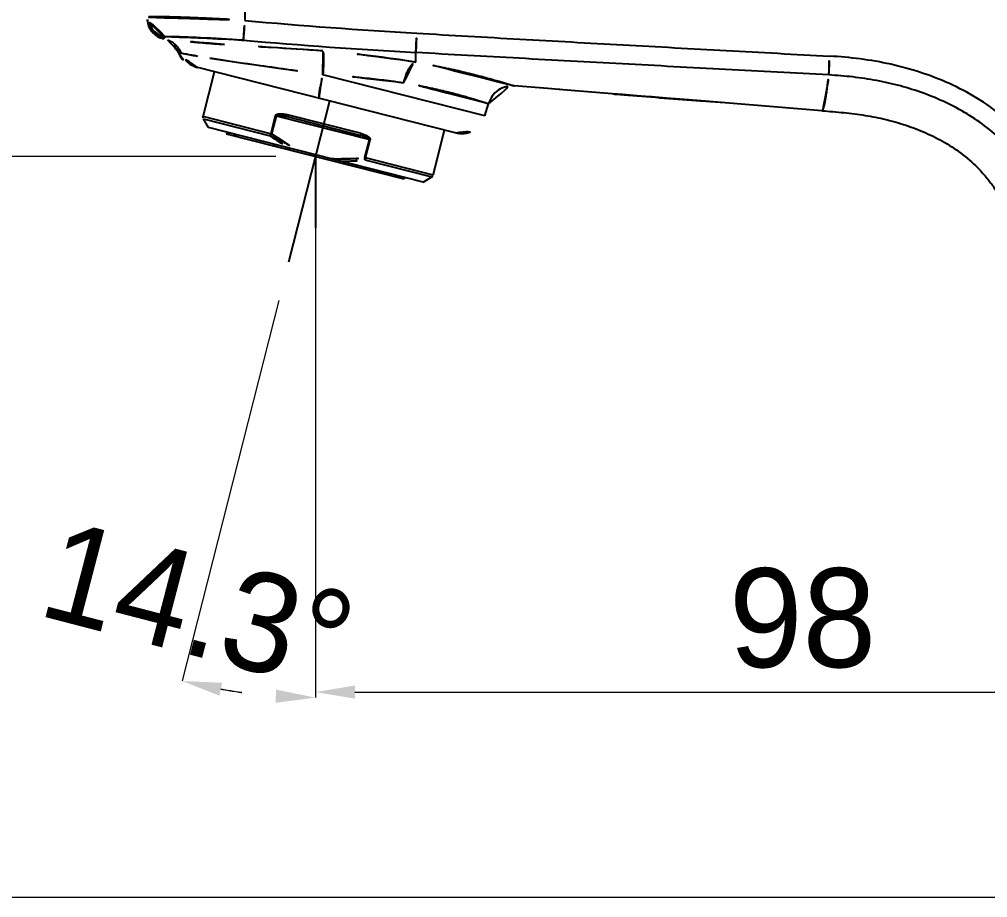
# Model space of a CAD drawing. Extents: x 16296660632 to 16296672714, y -37409619871 to -37409617455.
# Drawn here: x 16296671936.4 to 16296672034.2, y -37409617869.2 to -37409617780.4 of the extents above; entities that cross this region are included whole.
import ezdxf

# ---------------------------------------------------------------- set-up
doc = ezdxf.new("R2010")
doc.units = 0
doc.header["$LTSCALE"] = 10
doc.header["$MEASUREMENT"] = 0
doc.header["$PDMODE"] = 3
doc.header["$PDSIZE"] = -10
doc.linetypes.add('ACAD_ISO08W100', pattern=[36, 24, -3, 6, -3])
doc.layers.get('0').update_dxf_attribs({"linetype": 'CONTINUOUS'})
doc.layers.get('DEFPOINTS').update_dxf_attribs({"linetype": 'CONTINUOUS'})
doc.layers.add('02___PRT_ALL_AXES', color=7, linetype='CONTINUOUS')
doc.styles.add('Daelim Dimension', font='')
doc.styles.get('Daelim Dimension').set_extended_font_data('나눔고딕')
doc.dimstyles.new('DEFAULT', dxfattribs={"dimscale": 2, "dimtxt": 2, "dimasz": 2, "dimexe": 0, "dimexo": 2, "dimgap": 1, "dimtad": 1, "dimdec": 1, "dimzin": 9, "dimdsep": 46, "dimtxsty": 'Daelim Dimension', "dimcen": 0.5, "dimclrd": 252, "dimclre": 252, "dimclrt": 3, "dimadec": 1, "dimazin": 0, "dimtfac": 1, "dimtdec": 1, "dimtix": 1, "dimtmove": 0, "dimatfit": 3, "dimfxl": 1, "dimtolj": 1, "dimtzin": 1, "dimlwd": 9, "dimlwe": 9, "dimarcsym": 0})

# ---------------------------------------------------------------- blocks, each defined once
blk = doc.blocks.new('*D5')
at = {"color": 5, "lineweight": 9, "transparency": 16777216}
for p, q in [((16296671962.309401, -37409617794.284554), (16296671923.515711, -37409617794.284554)), ((16296671923.515711, -37409617798.284554), (16296671923.515711, -37409617865.162552)), ((16296672035.79364, -37409617869.162552), (16296671923.515711, -37409617869.162552))]:
    blk.add_line(p, q, dxfattribs=at)
at = {"color": 5, "transparency": 16777216}
for points in [[(16296671922.849039, -37409617798.284554), (16296671924.182369, -37409617798.284554), (16296671923.515711, -37409617794.284554)], [(16296671922.849039, -37409617865.162552), (16296671924.182369, -37409617865.162552), (16296671923.515711, -37409617869.162552)]]:
    blk.add_solid(points, dxfattribs=at)
at = {"layer": 'DEFPOINTS', "color": 0, "transparency": 16777216}
for p in [(16296671966.309401, -37409617794.284554), (16296671923.515711, -37409617869.162552), (16296672039.79364, -37409617869.162552)]:
    blk.add_point(p, dxfattribs=at)
at = {"color": 7, "transparency": 16777216, "insert": (16296671916.12944, -37409617831.723549), "char_height": 10, "attachment_point": 5, "rotation": 90, "style": 'Daelim Dimension'}
blk.add_mtext('\\A1;75', dxfattribs=at)
blk = doc.blocks.new('*D3')
at = {"color": 5, "lineweight": 9, "transparency": 16777216}
for p, q in [((16296671966.309401, -37409617798.284538), (16296671966.309401, -37409617848.389969)), ((16296672064.74164, -37409617844.389969), (16296672064.74164, -37409617848.389969)), ((16296671970.309401, -37409617848.389969), (16296672060.74164, -37409617848.389969))]:
    blk.add_line(p, q, dxfattribs=at)
at = {"color": 5, "transparency": 16777216}
for points in [[(16296671970.309401, -37409617847.723297), (16296671970.309401, -37409617849.056633), (16296671966.309401, -37409617848.389969)], [(16296672060.74164, -37409617847.723297), (16296672060.74164, -37409617849.056633), (16296672064.74164, -37409617848.389969)]]:
    blk.add_solid(points, dxfattribs=at)
at = {"layer": 'DEFPOINTS', "color": 0, "transparency": 16777216}
for p in [(16296671966.309401, -37409617794.284538), (16296672064.74164, -37409617848.389969), (16296672064.74164, -37409617848.389969)]:
    blk.add_point(p, dxfattribs=at)
at = {"color": 7, "transparency": 16777216, "insert": (16296672015.52552, -37409617840.94648), "char_height": 10, "attachment_point": 5, "style": 'Daelim Dimension'}
blk.add_mtext('\\A1;98', dxfattribs=at)
blk = doc.blocks.new('*D6')
at = {"color": 5, "lineweight": 9, "transparency": 16777216}
for p, q in [((16296671966.309401, -37409617805.472794), (16296671966.309389, -37409617848.952873)), ((16296671962.614599, -37409617808.822922), (16296671952.844, -37409617847.268593))]:
    blk.add_line(p, q, dxfattribs=at)
blk.add_arc((16296671966.309389, -37409617794.284538), 54.668333, 259.93387445, 265.80681495, dxfattribs=at)
at = {"color": 5, "transparency": 16777216}
for points in [[(16296671956.61375, -37409617848.763046), (16296671956.89467, -37409617847.459641), (16296671952.844, -37409617847.268593)], [(16296671962.33646, -37409617848.140312), (16296671962.28768, -37409617849.472763), (16296671966.309389, -37409617848.952873)]]:
    blk.add_solid(points, dxfattribs=at)
at = {"layer": 'DEFPOINTS', "color": 0, "transparency": 16777216}
for p in [(16296671967.737869, -37409617788.66375), (16296671966.309401, -37409617794.284531), (16296671966.309389, -37409617801.472794), (16296671963.59985, -37409617804.946152), (16296671961.779461, -37409617848.76487)]:
    blk.add_point(p, dxfattribs=at)
at = {"color": 7, "transparency": 16777216, "insert": (16296671954.480761, -37409617839.737961), "char_height": 10, "attachment_point": 5, "rotation": 345.41309576, "style": 'Daelim Dimension'}
blk.add_mtext('\\A1;14.3°', dxfattribs=at)

msp = doc.modelspace()

# ---------------------------------------------------------------- linework, layer by layer
at = {"color": 7, "linetype": 'Continuous'}
for p, q in [((16296671959.268021, -37409617770.407066), (16296671959.180941, -37409617780.52433)), ((16296671949.3543, -37409617780.422318), (16296671949.354309, -37409617780.425163)), ((16296671949.37011, -37409617780.665367), (16296671949.3543, -37409617780.422318)), ((16296671949.37011, -37409617780.665367), (16296671949.354309, -37409617780.425217)), ((16296671949.508301, -37409617781.183853), (16296671949.37011, -37409617780.665367)), ((16296671949.508301, -37409617781.183853), (16296671949.486469, -37409617781.101967)), ((16296671949.784201, -37409617781.653122), (16296671949.508301, -37409617781.183853)), ((16296671949.78422, -37409617781.653137), (16296671949.659889, -37409617781.441689)), ((16296671950.01413, -37409617781.873734), (16296671949.78422, -37409617781.653137)), ((16296671950.181431, -37409617782.034241), (16296671950.01413, -37409617781.873734)), ((16296671950.501261, -37409617782.203468), (16296671950.181431, -37409617782.034241)), ((16296671950.674721, -37409617782.295242), (16296671950.501261, -37409617782.203468)), ((16296671950.830919, -37409617782.344543), (16296671950.674721, -37409617782.295242)), ((16296671950.83082, -37409617782.344643), (16296671950.830721, -37409617782.344559)), ((16296671951.05434, -37409617782.275337), (16296671950.977261, -37409617782.360268)), ((16296671976.44828, -37409617784.725258), (16296671976.46936, -37409617783.763847)), ((16296671980.42042, -37409617791.886887), (16296671954.156931, -37409617785.21228)), ((16296671954.955891, -37409617790.2397), (16296671956.10758, -37409617785.708023)), ((16296671983.43627, -37409617790.163887), (16296671967.065331, -37409617786.00338)), ((16296671989.7875, -37409617787.410507), (16296671986.393299, -37409617787.141983)), ((16296671990.903669, -37409617787.499367), (16296671989.7875, -37409617787.410507)), ((16296671995.048389, -37409617787.83358), (16296671990.903669, -37409617787.499367)), ((16296671991.01177, -37409617787.508003), (16296671990.923941, -37409617787.500977)), ((16296672006.21006, -37409617788.734169), (16296671995.048389, -37409617787.83358)), ((16296671983.43627, -37409617790.163887), (16296671983.79493, -37409617788.934143)), ((16296672007.698339, -37409617788.853897), (16296672005.672421, -37409617788.690941)), ((16296672007.703939, -37409617788.854347), (16296672006.208031, -37409617788.734009)), ((16296672017.486719, -37409617789.642731), (16296672007.698339, -37409617788.853897)), ((16296671961.78941, -37409617791.976372), (16296671954.955891, -37409617790.2397)), ((16296671962.25223, -37409617790.15863), (16296671961.792431, -37409617791.96788)), ((16296671962.332161, -37409617790.178947), (16296671961.87236, -37409617791.988197)), ((16296671971.84417, -37409617792.596329), (16296671962.25223, -37409617790.15863)), ((16296671970.953489, -37409617791.95726), (16296671963.339951, -37409617790.022346)), ((16296671970.84078, -37409617792.134972), (16296671963.354139, -37409617790.232323)), ((16296671954.9888, -37409617790.466942), (16296671961.752819, -37409617792.185951)), ((16296671955.50359, -37409617791.332527), (16296671954.9888, -37409617790.466942)), ((16296671977.213461, -37409617796.849892), (16296671955.50359, -37409617791.332527)), ((16296671957.393511, -37409617791.812843), (16296671957.344379, -37409617792.006157)), ((16296671975.274309, -37409617796.562889), (16296671957.344481, -37409617792.006203)), ((16296671957.575291, -37409617792.06485), (16296671957.61747, -37409617791.869759)), ((16296671958.12318, -37409617791.998283), (16296671958.07896, -37409617792.192863)), ((16296671958.25976, -37409617792.2388), (16296671958.308889, -37409617792.045479)), ((16296671961.87236, -37409617791.988197), (16296671961.792431, -37409617791.96788)), ((16296671978.21648, -37409617796.151154), (16296671979.36816, -37409617791.619476)), ((16296671962.19381, -37409617793.238602), (16296671962.238029, -37409617793.044029)), ((16296671971.304399, -37409617794.385399), (16296671971.76424, -37409617792.576019)), ((16296671971.384371, -37409617794.405586), (16296671971.84417, -37409617792.596329)), ((16296671963.45718, -37409617793.353867), (16296671963.408039, -37409617793.547188)), ((16296671969.22319, -37409617795.025047), (16296671969.27232, -37409617794.831734)), ((16296671970.490749, -37409617795.14138), (16296671970.436701, -37409617795.333458)), ((16296671971.30443, -37409617794.385269), (16296671971.384371, -37409617794.405579)), ((16296671971.313881, -37409617794.615799), (16296671978.079069, -37409617796.335114)), ((16296671978.21648, -37409617796.151154), (16296671971.382959, -37409617794.414482)), ((16296671974.364811, -37409617796.331749), (16296671974.41394, -37409617796.13842)), ((16296671974.54571, -37409617796.377724), (16296671974.599751, -37409617796.185654)), ((16296671975.10372, -37409617796.313721), (16296671975.047649, -37409617796.50528)), ((16296671975.32354, -37409617796.369591), (16296671975.27441, -37409617796.562912)), ((16296671977.213461, -37409617796.849892), (16296671978.079069, -37409617796.335114))]:
    msp.add_line(p, q, dxfattribs=at)
at = {"color": 1, "linetype": 'ACAD_ISO08W100'}
msp.add_line((16296671967.737869, -37409617788.66375), (16296671963.59985, -37409617804.946152), dxfattribs=at)
msp.add_line((16296671966.309401, -37409617794.284538), (16296671966.309401, -37409617801.472794))
at = {"color": 7, "linetype": 'Continuous'}
for centre, radius, start, end in [((16296671951.368071, -37409617780.41214), 2.013803, 180.37025351, 194.07923467), ((16296671951.345949, -37409617780.417679), 1.991003, 194.07965867, 200.20375137), ((16296671951.36186, -37409617780.410217), 2.008508, 200.24662596, 214.16023712), ((16296672010.72117, -37409617201.241928), 581.570711, 264.915592886, 266.630818383), ((16296671951.349251, -37409617780.418068), 1.993667, 214.17715062, 217.66454062), ((16296671951.36179, -37409617780.406372), 2.010738, 217.70994338, 235.06626251), ((16296671951.348591, -37409617780.421356), 1.990892, 235.13065141, 240.00280738), ((16296671951.359541, -37409617780.402344), 2.012848, 240.00318596, 254.76892945), ((16296671950.18187, -37409617784.736214), 2.478177, 71.58191564, 74.82088853), ((16296671950.176901, -37409617784.756767), 2.499264, 23.1720725, 71.62272926), ((16296672009.75543, -37409617197.568001), 587.139768, 265.045917974, 266.750033208), ((16296671954.772369, -37409617782.789673), 2.499564, 203.17446886, 255.74620293), ((16296671934.295361, -37409617776.452637), 84.428591, 352.96946127, 353.4858194), ((16296671955.246651, -37409617790.313591), 0.3, 165.74087494, 210.74072762), ((16296671981.036261, -37409617789.463943), 2.5, 255.74069003, 343.74077884), ((16296671962.798691, -37409617790.002281), 2.217128, 242.92109297, 244.9248569), ((16296671961.5168, -37409617791.790733), 0.406712, 327.3006842, 330.9544607), ((16296671971.689011, -37409617794.382439), 0.38459, 180.42183613, 184.28614012), ((16296671971.43935, -37409617792.181343), 2.233851, 266.56480314, 268.55359218), ((16296671977.92572, -37409617796.077263), 0.3, 300.74072762, 345.74087494)]:
    msp.add_arc(centre, radius, start, end, dxfattribs=at)
for points, knots in [([(16296671951.130541, -37409617782.178757), (16296671950.8993, -37409617782.140137), (16296671950.446621, -37409617781.979378), (16296671949.89617, -37409617781.519318), (16296671949.53772, -37409617780.89798), (16296671949.45746, -37409617780.424431), (16296671949.459379, -37409617780.190086)], [0, 0, 0, 0, 0.250078108, 0.500055968, 0.75001838, 1, 1, 1, 1]), ([(16296671949.459379, -37409617780.190086), (16296671949.462549, -37409617780.183067), (16296671949.48435, -37409617780.171967), (16296671949.525311, -37409617780.162323), (16296671949.59004, -37409617780.153542), (16296671949.676121, -37409617780.147018), (16296671949.784861, -37409617780.142273), (16296671949.973539, -37409617780.138237), (16296671950.26306, -37409617780.138603), (16296671950.672649, -37409617780.144737), (16296671951.16243, -37409617780.156059), (16296671951.727921, -37409617780.17189), (16296671952.36392, -37409617780.191643), (16296671953.064671, -37409617780.215286), (16296671954.109329, -37409617780.253059), (16296671955.524561, -37409617780.310638), (16296671957.316389, -37409617780.399841), (16296671958.55101, -37409617780.478409), (16296671959.180941, -37409617780.524399)], [0, 0, 0, 0, 0.002371378, 0.006758013, 0.013373718, 0.022262323, 0.03343212, 0.046868926, 0.080411548, 0.122604043, 0.173068501, 0.231332068, 0.296877629, 0.369091468, 0.447329648, 0.618909869, 0.805425855, 1, 1, 1, 1]), ([(16296671951.054331, -37409617782.275352), (16296671950.82621, -37409617782.233612), (16296671950.380859, -37409617782.06855), (16296671949.84108, -37409617781.608253), (16296671949.490379, -37409617780.991608), (16296671949.41202, -37409617780.52314), (16296671949.41395, -37409617780.29126)], [0, 0, 0, 0, 0.250038013, 0.499997519, 0.749974137, 1, 1, 1, 1]), ([(16296671959.052019, -37409617782.514381), (16296671959.04899, -37409617782.487389), (16296671959.049311, -37409617782.412453), (16296671959.05278, -37409617782.271538), (16296671959.0627, -37409617782.074577), (16296671959.077591, -37409617781.828217), (16296671959.097601, -37409617781.540253), (16296671959.13101, -37409617781.100899), (16296671959.159981, -37409617780.758743), (16296671959.180929, -37409617780.524513)], [0, 0, 0, 0, 0.04085475, 0.112341691, 0.212204598, 0.337316113, 0.483570966, 0.646325464, 1, 1, 1, 1]), ([(16296671950.977409, -37409617782.360428), (16296671950.95657, -37409617782.358948), (16296671950.920759, -37409617782.355614), (16296671950.875509, -37409617782.351051), (16296671950.847691, -37409617782.346939), (16296671950.83444, -37409617782.345863), (16296671950.8309, -37409617782.344673)], [0, 0, 0, 0, 0.425167514, 0.732567621, 0.923912273, 1, 1, 1, 1]), ([(16296671951.130541, -37409617782.178757), (16296671951.121389, -37409617782.187012), (16296671951.10421, -37409617782.201958), (16296671951.091551, -37409617782.230858), (16296671951.07947, -37409617782.258133), (16296671951.06292, -37409617782.269676), (16296671951.054331, -37409617782.275352)], [0, 0, 0, 0, 0.296075183, 0.533205723, 0.752531006, 1, 1, 1, 1]), ([(16296671959.052401, -37409617782.514618), (16296671958.541821, -37409617782.470306), (16296671957.54254, -37409617782.39489), (16296671956.093399, -37409617782.310066), (16296671954.950451, -37409617782.255074), (16296671954.10675, -37409617782.218353), (16296671953.53944, -37409617782.194908), (16296671953.022829, -37409617782.174873), (16296671952.561291, -37409617782.158203), (16296671952.15892, -37409617782.145576), (16296671951.81949, -37409617782.13755), (16296671951.546829, -37409617782.135162), (16296671951.36264, -37409617782.138519), (16296671951.251341, -37409617782.146606), (16296671951.194469, -37409617782.154083), (16296671951.15584, -37409617782.163177), (16296671951.135611, -37409617782.172623), (16296671951.130541, -37409617782.178757)], [0, 0, 0, 0, 0.193679836, 0.378682529, 0.548571658, 0.626108387, 0.697829611, 0.763146258, 0.821490439, 0.872361709, 0.915284828, 0.949789888, 0.975425862, 0.984833841, 0.991999401, 0.99699024, 1, 1, 1, 1]), ([(16296671952.75676, -37409617783.832611), (16296671952.679819, -37409617783.646843), (16296671952.480659, -37409617783.293167), (16296671952.06426, -37409617782.852219), (16296671951.55505, -37409617782.526619), (16296671951.17248, -37409617782.399399), (16296671950.977409, -37409617782.360428)], [0, 0, 0, 0, 0.251460925, 0.501816852, 0.751218569, 1, 1, 1, 1]), ([(16296671976.469391, -37409617783.763489), (16296671976.467449, -37409617783.728073), (16296671976.466299, -37409617783.640022), (16296671976.468559, -37409617783.402092), (16296671976.4816, -37409617783.004433), (16296671976.506901, -37409617782.440498), (16296671976.52972, -37409617782.02655), (16296671976.54274, -37409617781.807732)], [0, 0, 0, 0, 0.054364826, 0.13487559, 0.364672037, 0.664054546, 1, 1, 1, 1]), ([(16296671976.542761, -37409617781.807449), (16296671980.01725, -37409617782.013496), (16296671986.967369, -37409617782.406433), (16296671997.393169, -37409617782.984413), (16296672007.81925, -37409617783.557343), (16296672014.770121, -37409617783.936562), (16296672018.245529, -37409617784.12661)], [0, 0, 0, 0, 0.249999855, 0.499999879, 0.749999931, 1, 1, 1, 1]), ([(16296671957.142691, -37409617782.948196), (16296671956.40201, -37409617782.898323), (16296671954.342951, -37409617782.74807), (16296671952.287689, -37409617782.538986), (16296671950.97756, -37409617782.360367)], [0, 0, 0, 0, 0.35956288, 1, 1, 1, 1]), ([(16296671967.06966, -37409617783.582863), (16296671965.320311, -37409617783.442177), (16296671962.01063, -37409617783.236076), (16296671958.69993, -37409617783.05307), (16296671957.142691, -37409617782.948196)], [0, 0, 0, 0, 0.529289091, 1, 1, 1, 1]), ([(16296671952.474501, -37409617783.773331), (16296671952.46899, -37409617783.771156), (16296671952.49983, -37409617783.779922), (16296671952.513809, -37409617783.782227), (16296671952.565969, -37409617783.794144), (16296671952.64278, -37409617783.810303), (16296671952.71516, -37409617783.825027), (16296671952.75676, -37409617783.832611)], [0, 0, 0, 0, 0.061622515, 0.139199963, 0.247876952, 0.560218692, 1, 1, 1, 1]), ([(16296671952.75688, -37409617783.832558), (16296671953.114189, -37409617783.898628), (16296671954.075001, -37409617784.078293), (16296671955.039141, -37409617784.239487), (16296671955.64529, -37409617784.337837)], [0, 0, 0, 0, 0.371753512, 1, 1, 1, 1]), ([(16296671954.40494, -37409617785.275307), (16296671954.04262, -37409617785.183243), (16296671953.349489, -37409617784.820061), (16296671952.89941, -37409617784.181259), (16296671952.75675, -37409617783.832611)], [0, 0, 0, 0, 0.498084599, 1, 1, 1, 1]), ([(16296671955.64529, -37409617784.337837), (16296671957.334101, -37409617784.611877), (16296671960.05431, -37409617785.001831), (16296671963.864189, -37409617785.53476), (16296671965.97929, -37409617785.834953), (16296671967.06568, -37409617786.003433)], [0, 0, 0, 0, 0.44472632, 0.714232998, 1, 1, 1, 1]), ([(16296671967.06568, -37409617786.003433), (16296671967.086969, -37409617785.723312), (16296671967.1122, -37409617785.313766), (16296671967.13092, -37409617784.787117), (16296671967.136259, -37409617784.440208), (16296671967.13315, -37409617784.140732), (16296671967.12241, -37409617783.896927), (16296671967.1035, -37409617783.717049), (16296671967.08456, -37409617783.618317), (16296671967.06966, -37409617783.582863)], [0, 0, 0, 0, 0.347189448, 0.506987053, 0.651281489, 0.775901187, 0.877203861, 0.952458554, 1, 1, 1, 1]), ([(16296671976.44828, -37409617784.725258), (16296671974.933491, -37409617784.463943), (16296671971.814051, -37409617784.013527), (16296671968.677469, -37409617783.71183), (16296671967.069651, -37409617783.582863)], [0, 0, 0, 0, 0.487966779, 1, 1, 1, 1]), ([(16296672018.178921, -37409617786.030693), (16296672014.70286, -37409617785.844643), (16296672007.750759, -37409617785.473083), (16296671997.32287, -37409617784.912064), (16296671986.89555, -37409617784.346039), (16296671979.944361, -37409617783.963623), (16296671976.46936, -37409617783.763847)], [0, 0, 0, 0, 0.25000729, 0.5000125, 0.750013412, 1, 1, 1, 1]), ([(16296672018.178989, -37409617786.030693), (16296672018.176479, -37409617785.933632), (16296672018.17972, -37409617785.688179), (16296672018.192089, -37409617785.257721), (16296672018.21463, -37409617784.720093), (16296672018.234329, -37409617784.330803), (16296672018.245529, -37409617784.12661)], [0, 0, 0, 0, 0.152868805, 0.386312981, 0.678041571, 1, 1, 1, 1]), ([(16296672044.716669, -37409617869.162514), (16296672044.675619, -37409617864.993843), (16296672044.64674, -37409617858.740532), (16296672044.612061, -37409617850.402847), (16296672044.56625, -37409617842.065208), (16296672044.502291, -37409617833.727676), (16296672044.420641, -37409617826.432587), (16296672044.365879, -37409617822.264069), (16296672044.32453, -37409617819.137688), (16296672044.26709, -37409617816.011513), (16296672044.16551, -37409617812.886299), (16296672043.98222, -37409617809.764313), (16296672043.652559, -37409617806.653587), (16296672043.132759, -37409617803.568031), (16296672042.36672, -37409617800.533287), (16296672041.473049, -37409617798.079323), (16296672040.570511, -37409617796.199318), (16296672039.79851, -37409617794.838417), (16296672038.92099, -37409617793.54261), (16296672037.611799, -37409617791.919678), (16296672035.73089, -37409617790.101097), (16296672033.162371, -37409617788.304512), (16296672030.387369, -37409617786.852661), (16296672027.46664, -37409617785.725082), (16296672024.447241, -37409617784.899887), (16296672021.36372, -37409617784.36544), (16296672019.28581, -37409617784.183487), (16296672018.245529, -37409617784.12661)], [0, 0, 0, 0, 0.125020409, 0.187530648, 0.250040898, 0.375061253, 0.437571391, 0.468826449, 0.50008159, 0.531336701, 0.562591888, 0.593848148, 0.625102592, 0.656356766, 0.687605994, 0.718849096, 0.73447628, 0.750102866, 0.765728, 0.781352596, 0.812575233, 0.843804008, 0.87503787, 0.906275799, 0.937515004, 0.968756338, 1, 1, 1, 1]), ([(16296671975.217489, -37409617786.821228), (16296671975.2701, -37409617786.563744), (16296671975.403139, -37409617786.08075), (16296671975.649441, -37409617785.527786), (16296671975.886391, -37409617785.166718), (16296671976.1073, -37409617784.91069), (16296671976.30875, -37409617784.765793), (16296671976.44828, -37409617784.725258)], [0, 0, 0, 0, 0.313495679, 0.5954305, 0.718256282, 0.826683125, 1, 1, 1, 1]), ([(16296671986.39333, -37409617787.141983), (16296671986.393921, -37409617787.141296), (16296671986.387199, -37409617787.140259), (16296671986.38262, -37409617787.137093), (16296671986.367491, -37409617787.132736), (16296671986.349661, -37409617787.126404), (16296671986.32526, -37409617787.118523), (16296671986.282511, -37409617787.104538), (16296671986.21524, -37409617787.082993), (16296671986.118481, -37409617787.052254), (16296671986.000191, -37409617787.015053), (16296671985.860649, -37409617786.971603), (16296671985.700109, -37409617786.922081), (16296671985.51882, -37409617786.866707), (16296671985.23654, -37409617786.781326), (16296671984.83391, -37409617786.661728), (16296671984.29212, -37409617786.505157), (16296671983.67441, -37409617786.332176), (16296671982.983789, -37409617786.145737), (16296671982.22377, -37409617785.948853), (16296671981.398239, -37409617785.744614), (16296671980.180361, -37409617785.458344), (16296671978.52635, -37409617785.102821), (16296671977.162291, -37409617784.848259), (16296671976.44828, -37409617784.725273)], [0, 0, 0, 0, 0.000261983, 0.001076065, 0.002443758, 0.004365004, 0.006839581, 0.009867223, 0.017580556, 0.027502208, 0.039616744, 0.053895067, 0.07030744, 0.088824172, 0.109414996, 0.156684843, 0.211845387, 0.274594541, 0.344563336, 0.421363488, 0.504544345, 0.593640321, 0.787788338, 1, 1, 1, 1]), ([(16296671966.674141, -37409617788.39341), (16296671966.666639, -37409617788.391502), (16296671966.65225, -37409617788.372398), (16296671966.639879, -37409617788.306152), (16296671966.641291, -37409617788.169312), (16296671966.663651, -37409617787.949287), (16296671966.707411, -37409617787.655746), (16296671966.77183, -37409617787.30072), (16296671966.854851, -37409617786.896431), (16296671966.953489, -37409617786.458168), (16296671967.02652, -37409617786.15683), (16296671967.065029, -37409617786.003304)], [0, 0, 0, 0, 0.0095083, 0.025816793, 0.083745013, 0.175513513, 0.29838927, 0.447974585, 0.61899983, 0.805494828, 1, 1, 1, 1]), ([(16296671975.217489, -37409617786.821228), (16296671973.901409, -37409617786.609032), (16296671971.189039, -37409617786.264717), (16296671968.462509, -37409617786.074463), (16296671967.065331, -37409617786.00338)], [0, 0, 0, 0, 0.487936014, 1, 1, 1, 1]), ([(16296672042.742979, -37409617850.163307), (16296672042.728781, -37409617846.905983), (16296672042.693899, -37409617840.391327), (16296672042.628189, -37409617832.248177), (16296672042.55422, -37409617825.733902), (16296672042.50318, -37409617821.662552), (16296672042.45466, -37409617818.405548), (16296672042.390829, -37409617815.149002), (16296672042.241461, -37409617811.079041), (16296672041.762529, -37409617806.213257), (16296672040.939421, -37409617802.212486), (16296672039.89624, -37409617799.123337), (16296672039.04505, -37409617797.269157), (16296672038.235399, -37409617795.855049), (16296672037.32934, -37409617794.500717), (16296672036.01782, -37409617792.9347), (16296672034.19067, -37409617791.303177), (16296672031.49507, -37409617789.468613), (16296672027.783159, -37409617787.741158), (16296672023.837999, -37409617786.683441), (16296672020.61619, -37409617786.20472), (16296672018.99188, -37409617786.074219), (16296672018.1789, -37409617786.030693)], [0, 0, 0, 0, 0.125039429, 0.250078257, 0.312597454, 0.375116466, 0.406376026, 0.437635662, 0.500151438, 0.562665655, 0.625154808, 0.656408416, 0.687657851, 0.703288761, 0.718918154, 0.750162783, 0.78140214, 0.812641546, 0.875053359, 0.937494813, 0.968747506, 1, 1, 1, 1]), ([(16296671983.79493, -37409617788.934143), (16296671983.795139, -37409617788.933342), (16296671983.79003, -37409617788.932838), (16296671983.785299, -37409617788.929527), (16296671983.772829, -37409617788.92585), (16296671983.75749, -37409617788.920059), (16296671983.7369, -37409617788.913033), (16296671983.70075, -37409617788.90052), (16296671983.64407, -37409617788.881317), (16296671983.56258, -37409617788.853943), (16296671983.46306, -37409617788.820801), (16296671983.345631, -37409617788.782066), (16296671983.210409, -37409617788.737938), (16296671983.057529, -37409617788.688622), (16296671982.818939, -37409617788.612602), (16296671982.477819, -37409617788.506073), (16296671982.01766, -37409617788.366707), (16296671981.49127, -37409617788.213028), (16296671980.90073, -37409617788.047623), (16296671980.248329, -37409617787.873428), (16296671979.536739, -37409617787.693542), (16296671978.480249, -37409617787.442429), (16296671977.037041, -37409617787.135223), (16296671975.843821, -37409617786.922249), (16296671975.217489, -37409617786.821228)], [0, 0, 0, 0, 0.000277764, 0.00109654, 0.002457056, 0.004358663, 0.006800557, 0.009781894, 0.01735944, 0.027084351, 0.038949063, 0.052937752, 0.069028491, 0.087199308, 0.107428337, 0.15397012, 0.208422888, 0.270518918, 0.339977281, 0.41644767, 0.499564648, 0.588944105, 0.784795077, 1, 1, 1, 1]), ([(16296671983.79492, -37409617788.934128), (16296671983.87425, -37409617788.662132), (16296671984.128401, -37409617788.141144), (16296671984.747841, -37409617787.53598), (16296671985.53359, -37409617787.171951), (16296671986.110901, -37409617787.119492), (16296671986.39333, -37409617787.141983)], [0, 0, 0, 0, 0.250025063, 0.499999911, 0.749974805, 1, 1, 1, 1]), ([(16296672018.08913, -37409617786.786583), (16296672018.037479, -37409617787.203979), (16296672017.96076, -37409617787.78598), (16296672017.846001, -37409617788.500648), (16296672017.770321, -37409617788.904259), (16296672017.70686, -37409617789.184113), (16296672017.655769, -37409617789.362587), (16296672017.62183, -37409617789.46299), (16296672017.587669, -37409617789.542099), (16296672017.5529, -37409617789.605057), (16296672017.51194, -37409617789.64476), (16296672017.48671, -37409617789.642731)], [0, 0, 0, 0, 0.427382084, 0.59639444, 0.735467064, 0.844570405, 0.887928626, 0.923890228, 0.952580845, 0.974278617, 1, 1, 1, 1]), ([(16296672005.672421, -37409617788.690941), (16296672003.23806, -37409617788.495209), (16296671998.35104, -37409617788.102623), (16296671993.4645, -37409617787.704041), (16296671991.01177, -37409617787.508003)], [0, 0, 0, 0, 0.498129357, 1, 1, 1, 1]), ([(16296671963.339951, -37409617790.022346), (16296671963.29244, -37409617790.010277), (16296671963.197109, -37409617789.98819), (16296671963.05295, -37409617789.962143), (16296671962.90807, -37409617789.944557), (16296671962.762671, -37409617789.937477), (16296671962.617319, -37409617789.944138), (16296671962.497299, -37409617789.965958), (16296671962.405149, -37409617789.999184), (16296671962.339621, -37409617790.035339), (16296671962.282551, -37409617790.086693), (16296671962.25869, -37409617790.133698), (16296671962.25223, -37409617790.15863)], [0, 0, 0, 0, 0.125085111, 0.249617275, 0.373638101, 0.497243123, 0.62064461, 0.744327115, 0.806728882, 0.86987862, 0.93427926, 1, 1, 1, 1]), ([(16296671963.354139, -37409617790.232323), (16296671963.268629, -37409617790.210587), (16296671963.13978, -37409617790.180489), (16296671962.96669, -37409617790.147202), (16296671962.83634, -37409617790.126541), (16296671962.72714, -37409617790.113953), (16296671962.639509, -37409617790.107941), (16296671962.573669, -37409617790.106049), (16296671962.50782, -37409617790.107689), (16296671962.45311, -37409617790.113388), (16296671962.410049, -37409617790.122566), (16296671962.37862, -37409617790.133186), (16296671962.349119, -37409617790.148987), (16296671962.33493, -37409617790.16819), (16296671962.332161, -37409617790.178947)], [0, 0, 0, 0, 0.250516193, 0.375560881, 0.500455789, 0.625205691, 0.687540181, 0.749853208, 0.812159227, 0.874493644, 0.905711046, 0.936993692, 0.968459479, 1, 1, 1, 1]), ([(16296671963.339951, -37409617790.022346), (16296671963.33366, -37409617790.047127), (16296671963.32663, -37409617790.083893), (16296671963.322849, -37409617790.1315), (16296671963.323059, -37409617790.162643), (16296671963.32622, -37409617790.189133), (16296671963.332199, -37409617790.210152), (16296671963.34099, -37409617790.225349), (16296671963.34984, -37409617790.231216), (16296671963.354139, -37409617790.232323)], [0, 0, 0, 0, 0.345954442, 0.504352, 0.645835003, 0.766542631, 0.864368317, 0.939942264, 1, 1, 1, 1]), ([(16296672017.48671, -37409617789.642731), (16296672018.222191, -37409617789.701988), (16296672019.678049, -37409617789.820587), (16296672021.83654, -37409617790.086151), (16296672023.944889, -37409617790.49791), (16296672025.99894, -37409617791.089394), (16296672028.00178, -37409617791.853317), (16296672029.93693, -37409617792.828262), (16296672031.77037, -37409617794.05558), (16296672033.16268, -37409617795.307854), (16296672034.16864, -37409617796.454353), (16296672035.11031, -37409617797.720154), (16296672036.58522, -37409617800.243103), (16296672037.728821, -37409617803.550713), (16296672038.462259, -37409617807.139008), (16296672038.76545, -37409617809.578857), (16296672038.90979, -37409617811.609123), (16296672038.971689, -37409617813.179413), (16296672038.98768, -37409617814.775871), (16296672039.009029, -37409617816.393639), (16296672039.03598, -37409617818.028748), (16296672039.05999, -37409617819.677689), (16296672039.08404, -37409617821.336868), (16296672039.11676, -37409617823.559662), (16296672039.158409, -37409617826.337433), (16296672039.223391, -37409617830.731728), (16296672039.30438, -37409617836.183594), (16296672039.434139, -37409617844.932838), (16296672039.59726, -37409617855.925522), (16296672039.72813, -37409617864.746948), (16296672039.79364, -37409617869.162552)], [0, 0, 0, 0, 0.02400508, 0.047517823, 0.070716332, 0.09381357, 0.116973743, 0.140361229, 0.164158557, 0.188548756, 0.201029604, 0.213732992, 0.23982583, 0.295796304, 0.326520648, 0.358947253, 0.375684074, 0.39273292, 0.410063612, 0.427623101, 0.4453693, 0.463266531, 0.481274533, 0.499353737, 0.535589491, 0.571655176, 0.642330841, 0.712977011, 0.856329518, 1, 1, 1, 1]), ([(16296671961.752819, -37409617792.185951), (16296671961.906481, -37409617792.299454), (16296671962.217661, -37409617792.521347), (16296671962.854361, -37409617792.943932), (16296671963.349621, -37409617793.233917), (16296671963.68741, -37409617793.412376)], [0, 0, 0, 0, 0.250015289, 0.500037395, 1, 1, 1, 1]), ([(16296671961.753731, -37409617792.18618), (16296671961.75285, -37409617792.153313), (16296671961.76, -37409617792.081963), (16296671961.777611, -37409617792.012787), (16296671961.78941, -37409617791.976372)], [0, 0, 0, 0, 0.462081902, 1, 1, 1, 1]), ([(16296671961.859051, -37409617792.010452), (16296671961.83865, -37409617792.042084), (16296671961.802469, -37409617792.100014), (16296671961.76811, -37409617792.159081), (16296671961.753731, -37409617792.18618)], [0, 0, 0, 0, 0.550891701, 1, 1, 1, 1]), ([(16296671961.87236, -37409617791.988197), (16296671962.32107, -37409617792.324203), (16296671963.25053, -37409617792.954941), (16296671964.251539, -37409617793.468643), (16296671964.767771, -37409617793.686943)], [0, 0, 0, 0, 0.50003658, 1, 1, 1, 1]), ([(16296671970.953489, -37409617791.95726), (16296671970.947201, -37409617791.98204), (16296671970.93582, -37409617792.017693), (16296671970.91641, -37409617792.061333), (16296671970.90136, -37409617792.088577), (16296671970.885929, -37409617792.110359), (16296671970.87064, -37409617792.125977), (16296671970.855659, -37409617792.135132), (16296671970.845091, -37409617792.13607), (16296671970.84078, -37409617792.134972)], [0, 0, 0, 0, 0.345954474, 0.504352048, 0.645835051, 0.766542668, 0.864368339, 0.939942271, 1, 1, 1, 1]), ([(16296671971.76424, -37409617792.576019), (16296671971.766939, -37409617792.565262), (16296671971.764521, -37409617792.547417), (16296671971.75429, -37409617792.527771), (16296671971.74165, -37409617792.509537), (16296671971.722731, -37409617792.489349), (16296671971.68932, -37409617792.460709), (16296671971.643961, -37409617792.429573), (16296671971.586889, -37409617792.396683), (16296671971.528139, -37409617792.366913), (16296671971.448259, -37409617792.330353), (16296671971.346291, -37409617792.289268), (16296671971.22188, -37409617792.245193), (16296671971.05389, -37409617792.19178), (16296671970.926291, -37409617792.156708), (16296671970.84078, -37409617792.134972)], [0, 0, 0, 0, 0.031489579, 0.047284952, 0.06301072, 0.094293211, 0.125514542, 0.187840745, 0.250146326, 0.312458942, 0.374793456, 0.499543328, 0.624438247, 0.749483173, 1, 1, 1, 1]), ([(16296671971.84417, -37409617792.596329), (16296671971.847321, -37409617792.583717), (16296671971.850981, -37409617792.557869), (16296671971.847389, -37409617792.506569), (16296671971.826309, -37409617792.446251), (16296671971.78595, -37409617792.38327), (16296671971.720869, -37409617792.310059), (16296671971.62582, -37409617792.233582), (16296671971.501289, -37409617792.158318), (16296671971.37014, -37409617792.095123), (16296671971.23444, -37409617792.041389), (16296671971.095329, -37409617791.995453), (16296671971.001011, -37409617791.969337), (16296671970.953489, -37409617791.95726)], [0, 0, 0, 0, 0.033148259, 0.06602167, 0.130379146, 0.19350073, 0.255882301, 0.379528086, 0.502894304, 0.626465004, 0.750451311, 0.87494917, 1, 1, 1, 1]), ([(16296671967.949289, -37409617794.495491), (16296671968.507071, -37409617794.550163), (16296671969.35107, -37409617794.570137), (16296671970.46995, -37409617794.493736), (16296671971.026951, -37409617794.425911), (16296671971.304399, -37409617794.385399)], [0, 0, 0, 0, 0.499853887, 0.749926353, 1, 1, 1, 1]), ([(16296671969.02965, -37409617794.770058), (16296671969.411461, -37409617794.774544), (16296671970.175751, -37409617794.750252), (16296671970.93569, -37409617794.668488), (16296671971.313881, -37409617794.615799)], [0, 0, 0, 0, 0.499996441, 1, 1, 1, 1]), ([(16296671971.31414, -37409617794.615868), (16296671971.314461, -37409617794.58519), (16296671971.31245, -37409617794.516876), (16296671971.308319, -37409617794.4487), (16296671971.3055, -37409617794.411179)], [0, 0, 0, 0, 0.449107612, 1, 1, 1, 1]), ([(16296671971.382959, -37409617794.414482), (16296671971.37595, -37409617794.452057), (16296671971.3584, -37409617794.521156), (16296671971.33073, -37409617794.587227), (16296671971.31426, -37409617794.615646)], [0, 0, 0, 0, 0.537813156, 1, 1, 1, 1])]:
    msp.add_open_spline(points, degree=3, knots=knots, dxfattribs=at)
for points in [[(16296671950.8309, -37409617782.344673), (16296671950.83087, -37409617782.344658), (16296671950.830851, -37409617782.34465), (16296671950.83082, -37409617782.344643)], [(16296671961.78941, -37409617791.976372), (16296671961.790689, -37409617791.973663), (16296671961.791691, -37409617791.970787), (16296671961.792431, -37409617791.96788)], [(16296671971.384371, -37409617794.405586), (16296671971.383631, -37409617794.408493), (16296671971.383141, -37409617794.411484), (16296671971.382959, -37409617794.414482)]]:
    msp.add_open_spline(points, degree=3, dxfattribs=at)
at = {"layer": '02___PRT_ALL_AXES', "color": 7, "linetype": 'Continuous'}
for p, q in [((16296671954.955891, -37409617790.2397), (16296671956.10758, -37409617785.708023)), ((16296671978.21648, -37409617796.151154), (16296671979.36816, -37409617791.619476))]:
    msp.add_line(p, q, dxfattribs=at)

# ---------------------------------------------------------------- dimensions: what is measured, and where the dimension line sits
dim = msp.add_angular_dim_2l(base=(16296671961.779461, -37409617848.76487), line1=((16296671966.309401, -37409617794.284538), (16296671966.309401, -37409617801.472794)), line2=((16296671967.737869, -37409617788.66375), (16296671963.59985, -37409617804.946152)), dimstyle='DEFAULT', override={"dimtxt": 5, "dimclrd": 5, "dimclre": 5, "dimclrt": 7})
dim.commit()
dim.dimension.update_dxf_attribs({"geometry": '*D6', "text_midpoint": (16296671952.541281, -37409617847.190727), "dimtype": 162})
dim = msp.add_linear_dim(base=(16296671923.515711, -37409617869.162552), p1=(16296671966.309401, -37409617794.284554), p2=(16296672039.79364, -37409617869.162552), angle=90, dimstyle='DEFAULT', override={"dimtxt": 5, "dimdec": 0, "dimclrd": 5, "dimclre": 5, "dimclrt": 7})
dim.commit()
dim.dimension.update_dxf_attribs({"geometry": '*D5', "text_midpoint": (16296671916.12944, -37409617831.723549)})
dim = msp.add_linear_dim(base=(16296672064.74164, -37409617848.389969), p1=(16296671966.309401, -37409617794.284538), p2=(16296672064.74164, -37409617848.389969), dimstyle='DEFAULT', override={"dimtxt": 5, "dimdec": 0, "dimclrd": 5, "dimclre": 5, "dimclrt": 7})
dim.commit()
dim.dimension.update_dxf_attribs({"geometry": '*D3', "text_midpoint": (16296672015.52552, -37409617840.94648)})

doc.saveas('drawing.dxf')
